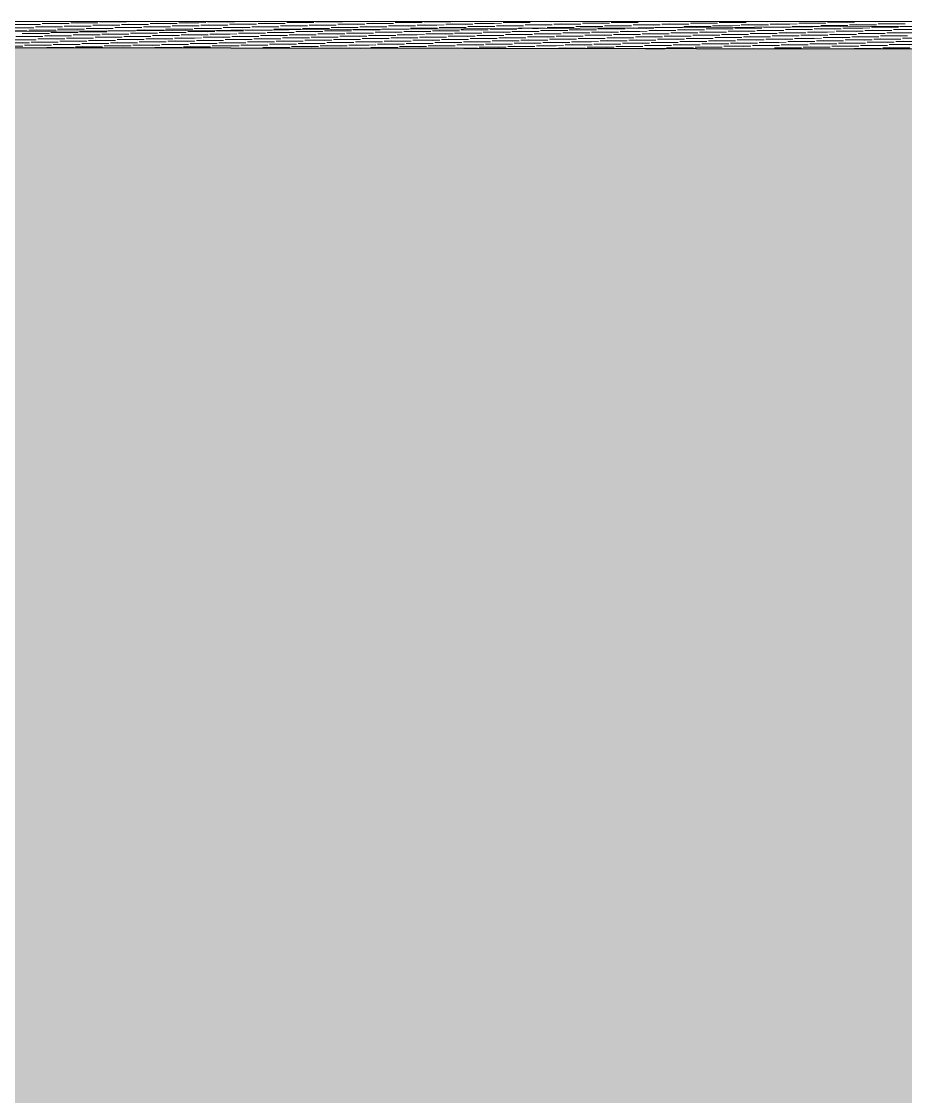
# Model space of a CAD drawing. Header units: millimetres. Extents: x 239748 to 326588, y -19262 to 5561.
# Drawn here: x 274034 to 276769, y -3525 to -200 of the extents above; entities that cross this region are included whole.
import ezdxf

# ---------------------------------------------------------------- set-up
doc = ezdxf.new("R2010")
doc.units = ezdxf.units.MM
doc.header["$MEASUREMENT"] = 0
doc.layers.add('New_2D Drafting - General_Pen_No__1', color=7, linetype='Continuous', lineweight=13)
doc.layers.add('New_Site & Landscape - Terrain_Pen_No__1', color=7, linetype='Continuous', lineweight=13)
for name, color, linetype, lineweight, true_color in [('New_2D Drafting - General_Pen_No__61', 7, 'Continuous', 20, 0x6a6a6a), ('New_Site & Landscape - Terrain_Pen_No__180', 7, 'Continuous', 15, 0xd6cda7), ('New_Site & Landscape - Terrain_Pen_No__93', 7, 'Continuous', 13, 0xa2a233)]:
    doc.layers.add(name, color=color, linetype=linetype, lineweight=lineweight, true_color=true_color)

msp = doc.modelspace()

# ---------------------------------------------------------------- hatches: boundary and pattern name
at = {"layer": 'New_2D Drafting - General_Pen_No__61', "linetype": 'Continuous', "lineweight": 20, "true_color": 0x6a6a6a}
h = msp.add_hatch(dxfattribs=at)
h.set_pattern_fill('Dashed_0001', color=251, style=0, pattern_type=2)
h.set_pattern_definition([(45, (0, 0), (-183.84776, 183.84776), [195, -65]), (45, (7e-14, 183.85), (-183.84776, 183.84776), [195, -65])])
h.paths.add_polyline_path([(239750.0788, -623.3184), (239760.5803, -4753.4379), (239760.5803, -19262.3247), (278828.6527, -19262.3247), (278828.6169, -286.9357), (268610.0254, -272.2694), (266963.5283, -271.0107), (261898.0667, -277.5182), (250285.9898, -219.4916), (248306.7808, -203.641), (242648.744, -453.8141)])
at = {"layer": 'New_Site & Landscape - Terrain_Pen_No__180', "linetype": 'Continuous', "lineweight": 0, "true_color": 0x353329}
msp.add_hatch(color=250, dxfattribs=at).paths.add_polyline_path([(239747.5775, -15138.6962), (278833.3935, -15138.6962), (278833.3935, -288.2314), (266866.4444, -271.275), (264383.6735, -267.1142), (262140.4658, -282.5803), (258357.3867, -255.6815), (251840.7474, -227.8826), (248111.8541, -213.5708), (246133.7175, -287.173), (242881.8612, -438.6115), (239747.5775, -643.0118)])

# ---------------------------------------------------------------- linework, layer by layer
at = {"layer": 'New_2D Drafting - General_Pen_No__1', "color": 7, "linetype": 'Continuous', "lineweight": 13, "flags": 128}
msp.add_lwpolyline([(239750.0788, -623.3184), (239760.5803, -4753.4379), (239760.5803, -19262.3247), (278828.6527, -19262.3247), (278828.6169, -286.9357), (268610.0254, -272.2694), (266963.5283, -271.0107), (261898.0667, -277.5182), (250285.9898, -219.4916), (248306.7808, -203.641), (242648.744, -453.8141)], close=True, dxfattribs=at)
at = {"layer": 'New_Site & Landscape - Terrain_Pen_No__1', "color": 7, "linetype": 'Continuous', "lineweight": 13}
for p, q in [((278833.3935, -202.6577), (266940.4363, -270.8507)), ((278833.3935, -199.8387), (266963.5494, -199.8387)), ((273968.7037, -229.178), (274052.2897, -229.1329)), ((273989.0911, -219.0069), (274072.6771, -218.9618)), ((273989.0911, -219.0069), (274050.5064, -219.6087)), ((274009.4784, -208.8357), (274093.0644, -208.7906)), ((274009.4784, -208.8357), (274070.8937, -209.4376)), ((274057.3866, -226.5901), (274079.5573, -225.9432)), ((274057.3866, -226.5901), (274140.9726, -226.545)), ((274057.3866, -226.5901), (274118.8019, -227.192)), ((274077.7739, -216.419), (274099.9446, -215.772)), ((274077.7739, -216.419), (274161.3599, -216.3739)), ((274077.7739, -216.419), (274139.1892, -217.0209)), ((274098.1613, -206.2479), (274120.332, -205.6009)), ((274098.1613, -206.2479), (274181.7473, -206.2028)), ((274098.1613, -206.2479), (274159.5766, -206.8497)), ((274146.0694, -224.0023), (274168.2401, -223.3553)), ((274146.0694, -224.0023), (274229.6554, -223.9572)), ((274146.0694, -224.0023), (274207.4847, -224.6041)), ((274166.4568, -213.8311), (274188.6275, -213.1842)), ((274166.4568, -213.8311), (274250.0428, -213.786)), ((274166.4568, -213.8311), (274227.8721, -214.433)), ((274186.8441, -203.66), (274209.0148, -203.013)), ((274186.8441, -203.66), (274270.4301, -203.6149)), ((274186.8441, -203.66), (274248.2594, -204.2619)), ((274214.3649, -231.5002), (274236.5356, -230.8714)), ((274214.3649, -231.5002), (274297.9509, -231.4399)), ((274214.3649, -231.5002), (274275.7802, -232.0687)), ((274234.7523, -221.4144), (274256.923, -220.7674)), ((274234.7523, -221.4144), (274318.3383, -221.3693)), ((274234.7523, -221.4144), (274296.1676, -222.0163)), ((274255.1396, -211.2433), (274277.3103, -210.5963)), ((274255.1396, -211.2433), (274338.7256, -211.1982)), ((274255.1396, -211.2433), (274316.5549, -211.8451)), ((274275.527, -201.0721), (274297.6977, -200.4252)), ((274275.527, -201.0721), (274359.113, -201.027)), ((274275.527, -201.0721), (274336.9422, -201.674)), ((274303.0478, -228.985), (274318.5487, -228.5453)), ((274303.0478, -228.985), (274386.6338, -228.9247)), ((274303.0478, -228.985), (274364.463, -229.5535)), ((274318.55, -228.5453), (274325.2185, -228.3507)), ((274323.4351, -218.8265), (274345.6058, -218.1796)), ((274323.4351, -218.8265), (274407.0211, -218.7815)), ((274323.4351, -218.8265), (274384.8504, -219.4284)), ((274343.8224, -208.6554), (274365.9932, -208.0084)), ((274343.8224, -208.6554), (274405.2377, -209.2573)), ((274343.8225, -208.6554), (274427.4085, -208.6103)), ((274391.7306, -226.4098), (274413.9013, -225.7628)), ((274391.7306, -226.4098), (274475.3166, -226.3647)), ((274391.7306, -226.4098), (274453.1459, -227.0117)), ((274412.1179, -216.2387), (274495.704, -216.1936)), ((274412.1179, -216.2387), (274473.5332, -216.8406)), ((274412.118, -216.2387), (274434.2887, -215.5917)), ((274432.5053, -206.0675), (274454.676, -205.4206)), ((274432.5053, -206.0675), (274516.0913, -206.0225)), ((274432.5053, -206.0675), (274493.9206, -206.6694)), ((274480.4134, -223.8219), (274502.5842, -223.175)), ((274480.4134, -223.8219), (274563.9995, -223.7769)), ((274480.4134, -223.8219), (274541.8287, -224.4238)), ((274500.8008, -213.6508), (274522.9715, -213.0038)), ((274500.8008, -213.6508), (274584.3868, -213.6057)), ((274500.8008, -213.6508), (274562.2161, -214.2527)), ((274521.1881, -203.4797), (274543.3589, -202.8327)), ((274521.1881, -203.4797), (274604.7742, -203.4346)), ((274521.1881, -203.4797), (274582.6034, -204.0816)), ((274548.7089, -231.2592), (274570.8797, -230.6304)), ((274548.7089, -231.2592), (274632.295, -231.1989)), ((274548.7089, -231.2592), (274610.1242, -231.8277)), ((274569.0963, -221.2341), (274591.267, -220.5871)), ((274569.0963, -221.2341), (274652.6823, -221.189)), ((274569.0963, -221.2341), (274630.5116, -221.836)), ((274589.4836, -211.0629), (274611.6544, -210.416)), ((274589.4836, -211.0629), (274673.0696, -211.0179)), ((274589.4836, -211.0629), (274650.8989, -211.6648)), ((274609.871, -200.8918), (274632.0417, -200.2448)), ((274609.871, -200.8918), (274693.457, -200.8467)), ((274609.871, -200.8918), (274671.2863, -201.4937)), ((274637.3918, -228.744), (274659.5625, -228.1152)), ((274637.3918, -228.744), (274720.9778, -228.6837)), ((274637.3918, -228.744), (274698.8071, -229.3125)), ((274657.7791, -218.6462), (274679.9498, -217.9993)), ((274657.7791, -218.6462), (274741.3651, -218.6011)), ((274657.7791, -218.6462), (274719.1944, -219.2481)), ((274678.1665, -208.4751), (274700.3372, -207.8281)), ((274678.1665, -208.4751), (274761.7525, -208.43)), ((274678.1665, -208.4751), (274739.5818, -209.077)), ((274726.0746, -226.2288), (274809.6606, -226.1685)), ((274726.0746, -226.2288), (274726.9648, -226.2035)), ((274726.0746, -226.2288), (274787.4899, -226.7973)), ((274726.9663, -226.2035), (274748.2453, -225.5825)), ((274746.462, -216.0584), (274768.6327, -215.4114)), ((274746.462, -216.0584), (274830.048, -216.0133)), ((274746.462, -216.0584), (274807.8773, -216.6602)), ((274766.8493, -205.8872), (274789.02, -205.2403)), ((274766.8493, -205.8872), (274850.4353, -205.8421)), ((274766.8493, -205.8872), (274828.2646, -206.4891)), ((274814.7575, -223.6416), (274836.9282, -222.9947)), ((274814.7575, -223.6416), (274898.3435, -223.5966)), ((274814.7575, -223.6416), (274876.1728, -224.2435)), ((274835.1448, -213.4705), (274857.3155, -212.8235)), ((274835.1448, -213.4705), (274918.7308, -213.4254)), ((274835.1448, -213.4705), (274896.5601, -214.0724)), ((274855.5322, -203.2994), (274877.7029, -202.6524)), ((274855.5322, -203.2994), (274939.1182, -203.2543)), ((274855.5322, -203.2994), (274916.9475, -203.9012)), ((274883.053, -231.0182), (274905.2237, -230.3894)), ((274883.053, -231.0182), (274966.639, -230.9579)), ((274883.053, -231.0182), (274944.4683, -231.5867)), ((274903.4403, -221.0538), (274925.611, -220.4068)), ((274903.4403, -221.0538), (274987.0263, -221.0087)), ((274903.4403, -221.0538), (274964.8556, -221.6557)), ((274923.8277, -210.8826), (274945.9984, -210.2357)), ((274923.8277, -210.8826), (275007.4137, -210.8376)), ((274923.8277, -210.8826), (274985.243, -211.4845)), ((274944.215, -200.7115), (274966.3857, -200.0645)), ((274944.215, -200.7115), (275027.801, -200.6664)), ((274944.215, -200.7115), (275005.6303, -201.3134)), ((274971.7358, -228.503), (274993.9065, -227.8742)), ((274971.7358, -228.503), (275055.3218, -228.4427)), ((274971.7358, -228.503), (275033.1511, -229.0715)), ((274992.1232, -218.4659), (275014.2939, -217.8189)), ((274992.1232, -218.4659), (275075.7092, -218.4208)), ((274992.1232, -218.4659), (275053.5385, -219.0678)), ((275012.5105, -208.2948), (275034.6812, -207.6478)), ((275012.5105, -208.2948), (275096.0965, -208.2497)), ((275012.5105, -208.2948), (275073.9258, -208.8967)), ((275060.4187, -225.9878), (275082.5894, -225.359)), ((275060.4187, -225.9878), (275144.0047, -225.9275)), ((275060.4187, -225.9878), (275121.834, -226.5563)), ((275080.806, -215.878), (275102.9767, -215.2311)), ((275080.806, -215.878), (275164.392, -215.833)), ((275080.806, -215.878), (275142.2213, -216.4799)), ((275101.1934, -205.7069), (275123.3641, -205.0599)), ((275101.1934, -205.7069), (275184.7794, -205.6618)), ((275101.1934, -205.7069), (275162.6087, -206.3088)), ((275128.7142, -233.2924), (275150.8849, -232.6636)), ((275149.1015, -223.4613), (275171.2722, -222.8144)), ((275149.1015, -223.4613), (275211.025, -223.4279)), ((275149.1015, -223.4613), (275169.8086, -223.6643)), ((275169.4889, -213.2902), (275191.6596, -212.6432)), ((275169.4889, -213.2902), (275253.0749, -213.2451)), ((275169.4889, -213.2902), (275230.9042, -213.8921)), ((275169.8114, -223.6643), (275210.5168, -224.0411)), ((275189.8762, -203.119), (275212.0469, -202.4721)), ((275189.8762, -203.119), (275273.4622, -203.074)), ((275189.8762, -203.119), (275251.2915, -203.7209)), ((275211.0334, -223.4279), (275232.6875, -223.4123)), ((275217.397, -230.7772), (275239.5677, -230.1484)), ((275217.397, -230.7772), (275300.983, -230.7169)), ((275217.397, -230.7772), (275278.8123, -231.3457)), ((275237.7844, -220.8735), (275259.9551, -220.2265)), ((275237.7844, -220.8735), (275321.3704, -220.8284)), ((275237.7844, -220.8735), (275299.1997, -221.4753)), ((275258.1717, -210.7023), (275280.3424, -210.0554)), ((275258.1717, -210.7023), (275341.7577, -210.6572)), ((275258.1717, -210.7023), (275319.587, -211.3042)), ((275278.5591, -200.5312), (275300.7298, -199.8842)), ((275278.5591, -200.5312), (275362.1451, -200.4861)), ((275278.5591, -200.5312), (275339.9744, -201.1331)), ((275306.0799, -228.262), (275328.2506, -227.6332)), ((275306.0799, -228.262), (275389.6659, -228.2017)), ((275306.0799, -228.262), (275367.4952, -228.8305)), ((275326.4672, -218.2856), (275348.6379, -217.6386)), ((275326.4672, -218.2856), (275410.0532, -218.2405)), ((275326.4672, -218.2856), (275387.8825, -218.8875)), ((275346.8546, -208.1145), (275369.0253, -207.4675)), ((275346.8546, -208.1145), (275430.4406, -208.0694)), ((275346.8546, -208.1145), (275408.2699, -208.7163)), ((275394.7627, -225.7468), (275416.9334, -225.118)), ((275394.7627, -225.7468), (275478.3487, -225.6865)), ((275394.7627, -225.7468), (275456.178, -226.3153)), ((275415.15, -215.6977), (275437.3208, -215.0508)), ((275415.1501, -215.6977), (275498.7361, -215.6527)), ((275415.1501, -215.6977), (275476.5654, -216.2996)), ((275435.5374, -205.5266), (275457.7081, -204.8796)), ((275435.5374, -205.5266), (275519.1234, -205.4815)), ((275435.5374, -205.5266), (275496.9527, -206.1285)), ((275463.0582, -233.0514), (275485.2289, -232.4226)), ((275483.4456, -223.2316), (275505.6163, -222.6028)), ((275483.4456, -223.2316), (275567.0316, -223.1713)), ((275483.4456, -223.2316), (275544.8608, -223.8001)), ((275503.8329, -213.1099), (275526.0036, -212.4629)), ((275503.8329, -213.1099), (275587.4189, -213.0648)), ((275503.8329, -213.1099), (275565.2482, -213.7118)), ((275524.2202, -202.9387), (275546.391, -202.2918)), ((275524.2202, -202.9387), (275607.8063, -202.8937)), ((275524.2202, -202.9387), (275585.6355, -203.5406)), ((275551.741, -230.5362), (275573.9118, -229.9074)), ((275551.741, -230.5362), (275635.3271, -230.4759)), ((275551.741, -230.5362), (275613.1563, -231.1047)), ((275572.1284, -220.6931), (275594.2991, -220.0462)), ((275572.1284, -220.6931), (275655.7144, -220.6481)), ((275572.1284, -220.6931), (275614.8885, -221.1122)), ((275592.5157, -210.522), (275614.6865, -209.875)), ((275592.5157, -210.522), (275676.1018, -210.4769)), ((275592.5157, -210.522), (275653.931, -211.1239)), ((275612.9031, -200.3509), (275630.4497, -199.8388)), ((275612.9031, -200.3509), (275696.4891, -200.3058)), ((275612.9031, -200.3509), (275674.3184, -200.9528)), ((275614.8918, -221.1122), (275633.5437, -221.2849)), ((275640.4239, -228.021), (275662.5946, -227.3922)), ((275640.4239, -228.021), (275724.0099, -227.9607)), ((275640.4239, -228.021), (275701.8392, -228.5895)), ((275660.8112, -218.1053), (275682.982, -217.4583)), ((275660.8112, -218.1053), (275744.3973, -218.0602)), ((275660.8112, -218.1053), (275722.2265, -218.7072)), ((275681.1986, -207.9341), (275703.3693, -207.2872)), ((275681.1986, -207.9341), (275764.7846, -207.8891)), ((275681.1986, -207.9341), (275742.6139, -208.536)), ((275729.1067, -225.5058), (275751.2774, -224.877)), ((275729.1067, -225.5058), (275812.6927, -225.4455)), ((275729.1067, -225.5058), (275790.522, -226.0743)), ((275749.4941, -215.5174), (275771.6648, -214.8705)), ((275749.4941, -215.5174), (275833.0801, -215.4723)), ((275749.4941, -215.5174), (275810.9094, -216.1193)), ((275769.8814, -205.3463), (275792.0521, -204.6993)), ((275769.8814, -205.3463), (275853.4674, -205.3012)), ((275769.8814, -205.3463), (275831.2967, -205.9482)), ((275797.4022, -232.8104), (275819.5729, -232.1816)), ((275797.4022, -232.8104), (275880.9882, -232.7501)), ((275817.7896, -222.9906), (275839.9603, -222.3618)), ((275817.7896, -222.9906), (275901.3756, -222.9303)), ((275817.7896, -222.9906), (275879.2049, -223.5591)), ((275838.1769, -212.9296), (275860.3476, -212.2826)), ((275838.1769, -212.9296), (275921.7629, -212.8845)), ((275838.1769, -212.9296), (275899.5922, -213.5314)), ((275858.5643, -202.7584), (275880.735, -202.1115)), ((275858.5643, -202.7584), (275942.1503, -202.7133)), ((275858.5643, -202.7584), (275919.9796, -203.3603)), ((275886.0851, -230.2952), (275908.2558, -229.6664)), ((275886.0851, -230.2952), (275969.6711, -230.2349)), ((275886.0851, -230.2952), (275947.5004, -230.8637)), ((275906.4724, -220.4754), (275928.6431, -219.8466)), ((275906.4724, -220.4754), (275990.0584, -220.4151)), ((275906.4724, -220.4754), (275967.8877, -221.0439)), ((275926.8598, -210.3417), (275949.0305, -209.6947)), ((275926.8598, -210.3417), (276010.4458, -210.2966)), ((275926.8598, -210.3417), (275988.2751, -210.9436)), ((275947.2471, -200.1706), (275958.6146, -199.8388)), ((275947.2471, -200.1706), (276030.8331, -200.1255)), ((275947.2471, -200.1706), (276008.6624, -200.7724)), ((275974.7679, -227.78), (275996.9386, -227.1512)), ((275974.7679, -227.78), (276058.3539, -227.7197)), ((275974.7679, -227.78), (276036.1832, -228.3485)), ((275995.1553, -217.925), (276017.326, -217.278)), ((275995.1553, -217.925), (276078.7413, -217.8799)), ((275995.1553, -217.925), (276056.5706, -218.5269)), ((276015.5426, -207.7538), (276037.7133, -207.1069)), ((276015.5426, -207.7538), (276099.1286, -207.7088)), ((276015.5426, -207.7538), (276076.9579, -208.3557)), ((276063.4508, -225.2648), (276085.6215, -224.6359)), ((276063.4508, -225.2648), (276147.0368, -225.2045)), ((276063.4508, -225.2648), (276124.8661, -225.8333)), ((276083.8381, -215.3371), (276106.0088, -214.6901)), ((276083.8381, -215.3371), (276167.4241, -215.292)), ((276083.8381, -215.3371), (276145.2534, -215.939)), ((276104.2255, -205.166), (276126.3962, -204.519)), ((276104.2255, -205.166), (276187.8115, -205.1209)), ((276104.2255, -205.166), (276165.6408, -205.7679)), ((276131.7463, -232.5694), (276153.917, -231.9406)), ((276131.7463, -232.5694), (276215.3323, -232.5091)), ((276131.7463, -232.5694), (276193.1616, -233.1379)), ((276152.1336, -222.7495), (276174.3043, -222.1207)), ((276152.1336, -222.7495), (276235.7196, -222.6893)), ((276152.1336, -222.7495), (276213.5489, -223.3181)), ((276172.521, -212.7492), (276194.6917, -212.1023)), ((276172.521, -212.7492), (276256.107, -212.7042)), ((276172.521, -212.7492), (276233.9363, -213.3511)), ((276192.9083, -202.5781), (276215.079, -201.9311)), ((276192.9083, -202.5781), (276276.4943, -202.533)), ((276192.9083, -202.5781), (276254.3236, -203.18)), ((276220.4291, -230.0541), (276242.5998, -229.4253)), ((276220.4291, -230.0541), (276304.0151, -229.9939)), ((276220.4291, -230.0541), (276281.8444, -230.6227)), ((276240.8165, -220.2343), (276262.9872, -219.6055)), ((276240.8165, -220.2343), (276324.4025, -220.1741)), ((276240.8165, -220.2343), (276302.2318, -220.8029)), ((276261.2038, -210.1614), (276283.3745, -209.5144)), ((276261.2038, -210.1614), (276344.7898, -210.1163)), ((276261.2038, -210.1614), (276322.6191, -210.7633)), ((276281.5912, -199.9902), (276286.7795, -199.8388)), ((276281.5912, -199.9902), (276365.1772, -199.9452)), ((276281.5912, -199.9902), (276343.0065, -200.5921)), ((276309.112, -227.5389), (276331.2827, -226.9101)), ((276309.112, -227.5389), (276392.698, -227.4787)), ((276309.112, -227.5389), (276370.5273, -228.1075)), ((276329.4993, -217.7191), (276351.67, -217.0903)), ((276329.4993, -217.7191), (276413.0853, -217.6589)), ((276329.4993, -217.7191), (276390.9146, -218.2877)), ((276349.8867, -207.5735), (276372.0574, -206.9265)), ((276349.8867, -207.5735), (276433.4727, -207.5284)), ((276349.8867, -207.5735), (276411.302, -208.1754)), ((276397.7948, -225.0237), (276419.9655, -224.3949)), ((276397.7948, -225.0237), (276481.3808, -224.9635)), ((276397.7948, -225.0237), (276459.2101, -225.5923)), ((276418.1822, -215.1568), (276440.3529, -214.5098)), ((276418.1822, -215.1568), (276501.7682, -215.1117)), ((276418.1822, -215.1568), (276479.5974, -215.7587)), ((276438.5695, -204.9857), (276460.7402, -204.3387)), ((276438.5695, -204.9857), (276522.1555, -204.9406)), ((276438.5695, -204.9857), (276499.9848, -205.5875)), ((276466.0903, -232.3283), (276488.261, -231.6995)), ((276466.0903, -232.3283), (276549.6763, -232.2681)), ((276466.0903, -232.3283), (276527.5056, -232.8969)), ((276486.4776, -222.5085), (276508.6484, -221.8797)), ((276486.4776, -222.5085), (276547.8929, -223.0771)), ((276486.4777, -222.5085), (276570.0637, -222.4483)), ((276506.865, -212.5689), (276529.0357, -211.922)), ((276506.865, -212.5689), (276590.451, -212.5238)), ((276506.865, -212.5689), (276568.2803, -213.1708)), ((276527.2523, -202.3978), (276549.4231, -201.7508)), ((276527.2523, -202.3978), (276588.6676, -202.9997)), ((276527.2524, -202.3978), (276610.8384, -202.3527)), ((276554.7731, -229.8131), (276638.3592, -229.7529)), ((276554.7731, -229.8131), (276616.1884, -230.3817)), ((276554.7732, -229.8131), (276576.9439, -229.1843)), ((276575.1605, -219.9933), (276597.3312, -219.3645)), ((276575.1605, -219.9933), (276658.7465, -219.9331)), ((276575.1605, -219.9933), (276636.5758, -220.5619)), ((276595.5478, -209.9811), (276617.7186, -209.3341)), ((276595.5478, -209.9811), (276679.1339, -209.936)), ((276595.5478, -209.9811), (276656.9631, -210.583)), ((276618.8855, -199.8388), (276677.3505, -200.4118)), ((276643.456, -227.2979), (276665.6267, -226.6691)), ((276643.456, -227.2979), (276727.042, -227.2377)), ((276643.456, -227.2979), (276704.8713, -227.8665)), ((276663.8433, -217.4781), (276686.0141, -216.8493)), ((276663.8433, -217.4781), (276747.4294, -217.4179)), ((276663.8433, -217.4781), (276725.2586, -218.0467)), ((276684.2307, -207.3932), (276706.4014, -206.7462)), ((276684.2307, -207.3932), (276767.8167, -207.3481)), ((276684.2307, -207.3932), (276745.646, -207.9951)), ((276732.1388, -224.7827), (276754.3096, -224.1539)), ((276732.1388, -224.7827), (276815.7248, -224.7225)), ((276732.1388, -224.7827), (276793.5541, -225.3513)), ((276752.5262, -214.9629), (276769.0451, -214.4944)), ((276752.5262, -214.9629), (276836.1122, -214.9027)), ((276752.5262, -214.9629), (276813.9415, -215.5315)), ((273975.8372, -265.99), (274059.4232, -265.9297)), ((273975.8372, -265.99), (274037.2525, -266.5585)), ((273996.2245, -256.1702), (274079.8105, -256.1099)), ((273996.2245, -256.1702), (274057.6398, -256.7387)), ((274016.6119, -246.3504), (274038.7826, -245.7216)), ((274016.6119, -246.3504), (274100.1979, -246.2901)), ((274016.6119, -246.3504), (274078.0272, -246.9189)), ((274036.9992, -236.5306), (274059.1699, -235.9018)), ((274036.9992, -236.5306), (274120.5852, -236.4703)), ((274036.9992, -236.5306), (274098.4145, -237.0991)), ((274064.52, -263.4748), (274086.6907, -262.846)), ((274064.52, -263.4748), (274148.106, -263.4145)), ((274064.52, -263.4748), (274125.9353, -264.0433)), ((274084.9074, -253.655), (274107.0781, -253.0262)), ((274084.9074, -253.655), (274168.4934, -253.5947)), ((274084.9074, -253.655), (274146.3227, -254.2235)), ((274105.2947, -243.8352), (274127.4654, -243.2064)), ((274105.2947, -243.8352), (274188.8807, -243.7749)), ((274105.2947, -243.8352), (274166.71, -244.4037)), ((274125.6821, -234.0154), (274147.8528, -233.3866)), ((274125.6821, -234.0154), (274209.2681, -233.9551)), ((274125.6821, -234.0154), (274187.0974, -234.5839)), ((274153.2029, -260.9596), (274175.3736, -260.3308)), ((274153.2029, -260.9596), (274236.7889, -260.8993)), ((274153.2029, -260.9596), (274214.6182, -261.5281)), ((274173.5902, -251.1398), (274195.7609, -250.511)), ((274173.5902, -251.1398), (274257.1762, -251.0795)), ((274173.5902, -251.1398), (274235.0055, -251.7083)), ((274193.9776, -241.32), (274216.1483, -240.6912)), ((274193.9776, -241.32), (274277.5636, -241.2597)), ((274193.9776, -241.32), (274255.3929, -241.8885)), ((274241.8857, -258.4444), (274264.0564, -257.8156)), ((274241.8857, -258.4444), (274325.4717, -258.3841)), ((274241.8857, -258.4444), (274303.301, -259.0129)), ((274262.2731, -248.6246), (274284.4438, -247.9958)), ((274262.2731, -248.6246), (274345.8591, -248.5643)), ((274262.2731, -248.6246), (274323.6884, -249.1931)), ((274282.6604, -238.8048), (274304.8311, -238.176)), ((274282.6604, -238.8048), (274366.2464, -238.7445)), ((274282.6604, -238.8048), (274344.0757, -239.3733)), ((274310.1812, -265.749), (274332.3519, -265.1202)), ((274310.1812, -265.749), (274393.7672, -265.6887)), ((274310.1812, -265.749), (274371.5965, -266.3175)), ((274330.5686, -255.9292), (274352.7393, -255.3004)), ((274330.5686, -255.9292), (274414.1546, -255.8689)), ((274330.5686, -255.9292), (274391.9839, -256.4977)), ((274350.9559, -246.1094), (274373.1266, -245.4806)), ((274350.9559, -246.1094), (274434.5419, -246.0491)), ((274350.9559, -246.1094), (274412.3712, -246.6779)), ((274371.3432, -236.2896), (274432.7585, -236.8581)), ((274371.3433, -236.2896), (274393.514, -235.6608)), ((274371.3433, -236.2896), (274454.9293, -236.2293)), ((274398.8641, -263.2338), (274421.0348, -262.605)), ((274398.8641, -263.2338), (274482.4501, -263.1735)), ((274398.8641, -263.2338), (274460.2793, -263.8023)), ((274419.2514, -253.414), (274441.4221, -252.7852)), ((274419.2514, -253.414), (274502.8374, -253.3537)), ((274419.2514, -253.414), (274480.6667, -253.9825)), ((274439.6387, -243.5942), (274461.8095, -242.9654)), ((274439.6387, -243.5942), (274501.054, -244.1627)), ((274439.6388, -243.5942), (274523.2248, -243.5339)), ((274460.0261, -233.7744), (274482.1968, -233.1456)), ((274460.0261, -233.7744), (274543.6121, -233.7141)), ((274460.0261, -233.7744), (274521.4414, -234.3429)), ((274487.5469, -260.7186), (274509.7176, -260.0898)), ((274487.5469, -260.7186), (274571.1329, -260.6583)), ((274487.5469, -260.7186), (274548.9622, -261.2871)), ((274507.9342, -250.8988), (274591.5203, -250.8385)), ((274507.9342, -250.8988), (274569.3495, -251.4673)), ((274507.9343, -250.8988), (274530.105, -250.27)), ((274528.3216, -241.079), (274550.4923, -240.4502)), ((274528.3216, -241.079), (274611.9076, -241.0187)), ((274528.3216, -241.079), (274589.7369, -241.6475)), ((274576.2297, -258.2034), (274598.4005, -257.5746)), ((274576.2297, -258.2034), (274659.8158, -258.1431)), ((274576.2297, -258.2034), (274637.645, -258.7719)), ((274596.6171, -248.3836), (274618.7878, -247.7548)), ((274596.6171, -248.3836), (274680.2031, -248.3233)), ((274596.6171, -248.3836), (274658.0324, -248.9521)), ((274617.0044, -238.5638), (274639.1751, -237.935)), ((274617.0044, -238.5638), (274700.5905, -238.5035)), ((274617.0044, -238.5638), (274678.4197, -239.1323)), ((274644.5252, -265.508), (274666.696, -264.8792)), ((274644.5252, -265.508), (274728.1113, -265.4477)), ((274644.5252, -265.508), (274705.9405, -266.0765)), ((274664.9126, -255.6882), (274687.0833, -255.0594)), ((274664.9126, -255.6882), (274748.4986, -255.6279)), ((274664.9126, -255.6882), (274726.3279, -256.2567)), ((274685.2999, -245.8684), (274707.4707, -245.2396)), ((274685.2999, -245.8684), (274768.8859, -245.8081)), ((274685.2999, -245.8684), (274746.7152, -246.4369)), ((274705.6873, -236.0486), (274727.858, -235.4198)), ((274705.6873, -236.0486), (274789.2733, -235.9883)), ((274705.6873, -236.0486), (274767.1026, -236.6171)), ((274733.2081, -262.9928), (274755.3788, -262.364)), ((274733.2081, -262.9928), (274816.7941, -262.9325)), ((274733.2081, -262.9928), (274794.6234, -263.5613)), ((274753.5954, -253.173), (274775.7661, -252.5442)), ((274753.5954, -253.173), (274837.1814, -253.1127)), ((274753.5954, -253.173), (274815.0107, -253.7415)), ((274773.9828, -243.3532), (274796.1535, -242.7244)), ((274773.9828, -243.3532), (274857.5688, -243.2929)), ((274773.9828, -243.3532), (274835.3981, -243.9217)), ((274794.3701, -233.5334), (274816.5408, -232.9046)), ((274794.3701, -233.5334), (274877.9561, -233.4731)), ((274794.3701, -233.5334), (274855.7854, -234.1019)), ((274821.8909, -260.4776), (274844.0616, -259.8488)), ((274821.8909, -260.4776), (274905.4769, -260.4173)), ((274821.8909, -260.4776), (274883.3062, -261.0461)), ((274842.2783, -250.6578), (274864.449, -250.029)), ((274842.2783, -250.6578), (274925.8643, -250.5975)), ((274842.2783, -250.6578), (274903.6936, -251.2263)), ((274862.6656, -240.838), (274884.8363, -240.2092)), ((274862.6656, -240.838), (274946.2516, -240.7777)), ((274862.6656, -240.838), (274924.0809, -241.4065)), ((274910.5738, -257.9624), (274932.7445, -257.3336)), ((274910.5738, -257.9624), (274994.1598, -257.9021)), ((274910.5738, -257.9624), (274971.9891, -258.5309)), ((274930.9611, -248.1426), (274953.1318, -247.5138)), ((274930.9611, -248.1426), (275014.5471, -248.0823)), ((274930.9611, -248.1426), (274992.3764, -248.7111)), ((274951.3485, -238.3228), (274973.5192, -237.694)), ((274951.3485, -238.3228), (275034.9345, -238.2625)), ((274951.3485, -238.3228), (275012.7638, -238.8913)), ((274978.8693, -265.267), (275001.04, -264.6382)), ((274978.8693, -265.267), (275062.4553, -265.2067)), ((274978.8693, -265.267), (275040.2846, -265.8355)), ((274999.2566, -255.4472), (275021.4273, -254.8184)), ((274999.2566, -255.4472), (275082.8426, -255.3869)), ((274999.2566, -255.4472), (275060.6719, -256.0157)), ((275019.644, -245.6274), (275041.8147, -244.9986)), ((275019.644, -245.6274), (275103.23, -245.5671)), ((275019.644, -245.6274), (275081.0593, -246.1959)), ((275040.0313, -235.8076), (275062.202, -235.1788)), ((275040.0313, -235.8076), (275123.6173, -235.7473)), ((275040.0313, -235.8076), (275101.4466, -236.3761)), ((275067.5521, -262.7518), (275089.7228, -262.123)), ((275067.5521, -262.7518), (275151.1381, -262.6915)), ((275067.5521, -262.7518), (275128.9674, -263.3203)), ((275087.9395, -252.932), (275110.1102, -252.3032)), ((275087.9395, -252.932), (275171.5255, -252.8717)), ((275087.9395, -252.932), (275149.3548, -253.5005)), ((275108.3268, -243.1122), (275130.4975, -242.4834)), ((275108.3268, -243.1122), (275191.9128, -243.0519)), ((275108.3268, -243.1122), (275169.7421, -243.6807)), ((275128.7142, -233.2924), (275212.3002, -233.2321)), ((275128.7142, -233.2924), (275190.1295, -233.8609)), ((275156.235, -260.2366), (275178.4057, -259.6078)), ((275156.235, -260.2366), (275239.821, -260.1763)), ((275156.235, -260.2366), (275217.6503, -260.8051)), ((275176.6223, -250.4168), (275198.793, -249.788)), ((275176.6223, -250.4168), (275260.2083, -250.3565)), ((275176.6223, -250.4168), (275238.0376, -250.9853)), ((275197.0097, -240.597), (275219.1804, -239.9682)), ((275197.0097, -240.597), (275280.5957, -240.5367)), ((275197.0097, -240.597), (275258.425, -241.1655)), ((275244.9178, -257.7214), (275267.0885, -257.0926)), ((275244.9178, -257.7214), (275328.5038, -257.6611)), ((275244.9178, -257.7214), (275306.3331, -258.2899)), ((275265.3052, -247.9016), (275287.4759, -247.2728)), ((275265.3052, -247.9016), (275348.8912, -247.8413)), ((275265.3052, -247.9016), (275326.7205, -248.4701)), ((275285.6925, -238.0818), (275307.8632, -237.453)), ((275285.6925, -238.0818), (275369.2785, -238.0215)), ((275285.6925, -238.0818), (275347.1078, -238.6503)), ((275313.2133, -265.026), (275335.384, -264.3972)), ((275313.2133, -265.026), (275396.7993, -264.9657)), ((275313.2133, -265.026), (275374.6286, -265.5945)), ((275333.6007, -255.2062), (275355.7714, -254.5774)), ((275333.6007, -255.2062), (275417.1867, -255.1459)), ((275333.6007, -255.2062), (275395.016, -255.7747)), ((275353.988, -245.3864), (275376.1587, -244.7576)), ((275353.988, -245.3864), (275437.574, -245.3261)), ((275353.988, -245.3864), (275415.4033, -245.9549)), ((275374.3754, -235.5666), (275396.5461, -234.9378)), ((275374.3754, -235.5666), (275457.9614, -235.5063)), ((275374.3754, -235.5666), (275435.7907, -236.1351)), ((275401.8962, -262.5108), (275424.0669, -261.882)), ((275401.8962, -262.5108), (275485.4822, -262.4505)), ((275401.8962, -262.5108), (275463.3115, -263.0793)), ((275422.2835, -252.691), (275444.4542, -252.0622)), ((275422.2835, -252.691), (275505.8695, -252.6307)), ((275422.2835, -252.691), (275483.6988, -253.2595)), ((275442.6709, -242.8712), (275464.8416, -242.2424)), ((275442.6709, -242.8712), (275526.2569, -242.8109)), ((275442.6709, -242.8712), (275504.0862, -243.4397)), ((275463.0582, -233.0514), (275546.6442, -232.9911)), ((275463.0582, -233.0514), (275524.4735, -233.6199)), ((275490.579, -259.9956), (275512.7497, -259.3668)), ((275490.579, -259.9956), (275574.165, -259.9353)), ((275490.579, -259.9956), (275551.9943, -260.5641)), ((275510.9663, -250.1758), (275533.1371, -249.547)), ((275510.9663, -250.1758), (275594.5524, -250.1155)), ((275510.9664, -250.1758), (275572.3817, -250.7443)), ((275531.3537, -240.356), (275553.5244, -239.7272)), ((275531.3537, -240.356), (275614.9397, -240.2957)), ((275531.3537, -240.356), (275592.769, -240.9245)), ((275579.2619, -257.4804), (275601.4326, -256.8516)), ((275579.2619, -257.4804), (275662.8479, -257.4201)), ((275579.2619, -257.4804), (275640.6771, -258.0489)), ((275599.6492, -247.6606), (275621.8199, -247.0318)), ((275599.6492, -247.6606), (275683.2352, -247.6003)), ((275599.6492, -247.6606), (275661.0645, -248.2291)), ((275620.0365, -237.8408), (275642.2073, -237.212)), ((275620.0365, -237.8408), (275703.6226, -237.7805)), ((275620.0365, -237.8408), (275681.4518, -238.4093)), ((275647.5573, -264.785), (275669.7281, -264.1562)), ((275647.5573, -264.785), (275731.1434, -264.7247)), ((275647.5573, -264.785), (275708.9726, -265.3535)), ((275667.9447, -254.9652), (275690.1154, -254.3364)), ((275667.9447, -254.9652), (275751.5307, -254.9049)), ((275667.9447, -254.9652), (275729.36, -255.5337)), ((275688.332, -245.1454), (275710.5027, -244.5166)), ((275688.332, -245.1454), (275771.918, -245.0851)), ((275688.332, -245.1454), (275749.7473, -245.7139)), ((275708.7194, -235.3256), (275730.8901, -234.6968)), ((275708.7194, -235.3256), (275792.3054, -235.2653)), ((275708.7194, -235.3256), (275770.1347, -235.8941)), ((275736.2402, -262.2698), (275758.4109, -261.641)), ((275736.2402, -262.2698), (275819.8262, -262.2095)), ((275736.2402, -262.2698), (275797.6555, -262.8383)), ((275756.6275, -252.45), (275778.7983, -251.8212)), ((275756.6275, -252.45), (275840.2136, -252.3897)), ((275756.6275, -252.45), (275818.0428, -253.0185)), ((275777.0149, -242.6302), (275799.1856, -242.0014)), ((275777.0149, -242.6302), (275860.6009, -242.5699)), ((275777.0149, -242.6302), (275838.4302, -243.1987)), ((275797.4022, -232.8104), (275858.8175, -233.3789)), ((275824.923, -259.7546), (275847.0937, -259.1258)), ((275824.923, -259.7546), (275908.509, -259.6943)), ((275824.923, -259.7546), (275886.3383, -260.3231)), ((275845.3104, -249.9348), (275867.4811, -249.306)), ((275845.3104, -249.9348), (275928.8964, -249.8745)), ((275845.3104, -249.9348), (275906.7257, -250.5033)), ((275865.6977, -240.115), (275887.8684, -239.4862)), ((275865.6977, -240.115), (275949.2837, -240.0547)), ((275865.6977, -240.115), (275927.113, -240.6835)), ((275913.6059, -257.2394), (275935.7766, -256.6106)), ((275913.6059, -257.2394), (275997.1919, -257.1791)), ((275913.6059, -257.2394), (275975.0212, -257.8079)), ((275933.9932, -247.4196), (275956.1639, -246.7908)), ((275933.9932, -247.4196), (276017.5792, -247.3593)), ((275933.9932, -247.4196), (275995.4085, -247.9881)), ((275954.3806, -237.5998), (275976.5513, -236.971)), ((275954.3806, -237.5998), (276037.9666, -237.5395)), ((275954.3806, -237.5998), (276015.7959, -238.1683)), ((275981.9014, -264.544), (276004.0721, -263.9152)), ((275981.9014, -264.544), (276065.4874, -264.4837)), ((275981.9014, -264.544), (276043.3167, -265.1125)), ((276002.2887, -254.7242), (276024.4594, -254.0954)), ((276002.2887, -254.7242), (276085.8747, -254.6639)), ((276002.2887, -254.7242), (276063.704, -255.2927)), ((276022.6761, -244.9044), (276044.8468, -244.2756)), ((276022.6761, -244.9044), (276106.2621, -244.8441)), ((276022.6761, -244.9044), (276084.0914, -245.4729)), ((276043.0634, -235.0846), (276065.2341, -234.4558)), ((276043.0634, -235.0846), (276126.6494, -235.0243)), ((276043.0634, -235.0846), (276104.4787, -235.6531)), ((276070.5842, -262.0288), (276092.7549, -261.4)), ((276070.5842, -262.0288), (276154.1702, -261.9685)), ((276070.5842, -262.0288), (276131.9995, -262.5973)), ((276090.9716, -252.209), (276113.1423, -251.5802)), ((276090.9716, -252.209), (276174.5576, -252.1487)), ((276090.9716, -252.209), (276152.3869, -252.7775)), ((276111.3589, -242.3892), (276133.5296, -241.7604)), ((276111.3589, -242.3892), (276194.9449, -242.3289)), ((276111.3589, -242.3892), (276172.7742, -242.9577)), ((276159.2671, -259.5136), (276181.4378, -258.8848)), ((276159.2671, -259.5136), (276242.8531, -259.4533)), ((276159.2671, -259.5136), (276220.6824, -260.0821)), ((276179.6544, -249.6938), (276201.8251, -249.065)), ((276179.6544, -249.6938), (276263.2404, -249.6335)), ((276179.6544, -249.6938), (276241.0697, -250.2623)), ((276200.0418, -239.874), (276222.2125, -239.2452)), ((276200.0418, -239.874), (276283.6278, -239.8137)), ((276200.0418, -239.874), (276261.4571, -240.4425)), ((276247.9499, -256.9984), (276270.1206, -256.3696)), ((276247.9499, -256.9984), (276331.5359, -256.9381)), ((276247.9499, -256.9984), (276309.3652, -257.5669)), ((276268.3373, -247.1786), (276290.508, -246.5498)), ((276268.3373, -247.1786), (276351.9233, -247.1183)), ((276268.3373, -247.1786), (276329.7526, -247.7471)), ((276288.7246, -237.3588), (276310.8953, -236.73)), ((276288.7246, -237.3588), (276372.3106, -237.2985)), ((276288.7246, -237.3588), (276350.1399, -237.9273)), ((276316.2454, -264.303), (276338.4161, -263.6742)), ((276316.2454, -264.303), (276399.8314, -264.2427)), ((276316.2454, -264.303), (276377.6607, -264.8715)), ((276336.6328, -254.4832), (276358.8035, -253.8544)), ((276336.6328, -254.4832), (276420.2188, -254.4229)), ((276336.6328, -254.4832), (276398.0481, -255.0517)), ((276357.0201, -244.6634), (276379.1908, -244.0346)), ((276357.0201, -244.6634), (276440.6061, -244.6031)), ((276357.0201, -244.6634), (276418.4354, -245.2319)), ((276377.4075, -234.8435), (276399.5782, -234.2147)), ((276377.4075, -234.8435), (276460.9935, -234.7833)), ((276377.4075, -234.8435), (276438.8228, -235.4121)), ((276404.9283, -261.7878), (276427.099, -261.159)), ((276404.9283, -261.7878), (276488.5143, -261.7275)), ((276404.9283, -261.7878), (276466.3436, -262.3563)), ((276425.3156, -251.968), (276447.4863, -251.3392)), ((276425.3156, -251.968), (276508.9016, -251.9077)), ((276425.3156, -251.968), (276486.7309, -252.5365)), ((276445.703, -242.1482), (276467.8737, -241.5194)), ((276445.703, -242.1482), (276529.289, -242.0879)), ((276445.703, -242.1482), (276507.1182, -242.7167)), ((276493.6111, -259.2726), (276515.7818, -258.6438)), ((276493.6111, -259.2726), (276577.1971, -259.2123)), ((276493.6111, -259.2726), (276555.0264, -259.8411)), ((276513.9984, -249.4528), (276575.4137, -250.0213)), ((276513.9985, -249.4528), (276536.1692, -248.824)), ((276513.9985, -249.4528), (276597.5845, -249.3925)), ((276534.3858, -239.6329), (276556.5565, -239.0041)), ((276534.3858, -239.6329), (276617.9718, -239.5727)), ((276534.3858, -239.6329), (276595.8011, -240.2015)), ((276561.9066, -266.5772), (276584.0773, -265.9484)), ((276582.2939, -256.7574), (276604.4647, -256.1286)), ((276582.2939, -256.7574), (276643.7092, -257.3259)), ((276582.294, -256.7574), (276665.88, -256.6971)), ((276602.6813, -246.9375), (276624.852, -246.3087)), ((276602.6813, -246.9375), (276686.2673, -246.8773)), ((276602.6813, -246.9375), (276664.0966, -247.5061)), ((276623.0686, -237.1177), (276645.2394, -236.4889)), ((276623.0686, -237.1177), (276706.6547, -237.0575)), ((276623.0686, -237.1177), (276684.4839, -237.6863)), ((276650.5894, -264.062), (276734.1755, -264.0017)), ((276650.5894, -264.062), (276712.0047, -264.6305)), ((276650.5895, -264.062), (276672.7602, -263.4332)), ((276670.9768, -254.2422), (276693.1475, -253.6134)), ((276670.9768, -254.2422), (276754.5628, -254.1819)), ((276670.9768, -254.2422), (276732.3921, -254.8107)), ((276691.3641, -244.4223), (276713.5349, -243.7935)), ((276691.3641, -244.4223), (276774.9502, -244.3621)), ((276691.3641, -244.4223), (276752.7794, -244.9909)), ((276711.7515, -234.6025), (276733.9222, -233.9737)), ((276711.7515, -234.6025), (276795.3375, -234.5423)), ((276711.7515, -234.6025), (276773.1668, -235.1711)), ((276739.2723, -261.5468), (276761.443, -260.918)), ((276739.2723, -261.5468), (276822.8583, -261.4865)), ((276739.2723, -261.5468), (276800.6876, -262.1153)), ((276759.6596, -251.7269), (276781.8303, -251.0981)), ((276759.6596, -251.7269), (276843.2457, -251.6667)), ((276759.6596, -251.7269), (276821.0749, -252.2955)), ((273955.4498, -275.8098), (274039.0358, -275.7495)), ((274044.1327, -273.2946), (274066.3034, -272.6658)), ((274044.1327, -273.2946), (274127.7187, -273.2343)), ((274044.1327, -273.2946), (274105.548, -273.8631)), ((274112.4282, -280.5992), (274134.5989, -279.9704)), ((274112.4282, -280.5992), (274196.0142, -280.5389)), ((274112.4282, -280.5992), (274173.8435, -281.1677)), ((274132.8155, -270.7794), (274154.9862, -270.1506)), ((274132.8155, -270.7794), (274216.4015, -270.7191)), ((274132.8155, -270.7794), (274194.2308, -271.3479)), ((274201.111, -278.084), (274223.2817, -277.4552)), ((274201.111, -278.084), (274284.697, -278.0237)), ((274201.111, -278.084), (274262.5263, -278.6525)), ((274221.4984, -268.2642), (274243.6691, -267.6354)), ((274221.4984, -268.2642), (274305.0844, -268.2039)), ((274221.4984, -268.2642), (274282.9137, -268.8327)), ((274289.7939, -275.5688), (274311.9646, -274.94)), ((274289.7939, -275.5688), (274373.3799, -275.5085)), ((274289.7939, -275.5688), (274351.2092, -276.1373)), ((274378.4767, -273.0536), (274400.6474, -272.4248)), ((274378.4767, -273.0536), (274462.0627, -272.9933)), ((274378.4767, -273.0536), (274439.892, -273.6221)), ((274446.7722, -280.3582), (274468.9429, -279.7294)), ((274446.7722, -280.3582), (274530.3582, -280.2979)), ((274446.7722, -280.3582), (274508.1875, -280.9267)), ((274467.1595, -270.5384), (274528.5748, -271.1069)), ((274467.1596, -270.5384), (274489.3303, -269.9096)), ((274467.1596, -270.5384), (274550.7456, -270.4781)), ((274535.455, -277.843), (274557.6258, -277.2142)), ((274535.455, -277.843), (274596.8703, -278.4115)), ((274535.4551, -277.843), (274619.0411, -277.7827)), ((274555.8424, -268.0232), (274578.0131, -267.3944)), ((274555.8424, -268.0232), (274639.4284, -267.9629)), ((274555.8424, -268.0232), (274617.2577, -268.5917)), ((274624.1379, -275.3278), (274646.3086, -274.699)), ((274624.1379, -275.3278), (274707.7239, -275.2675)), ((274624.1379, -275.3278), (274685.5532, -275.8963)), ((274701.4495, -282.3767), (274714.6041, -282.0036)), ((274712.8207, -272.8126), (274734.9914, -272.1838)), ((274712.8207, -272.8126), (274796.4068, -272.7523)), ((274712.8207, -272.8126), (274774.236, -273.3811)), ((274781.1162, -280.1172), (274803.287, -279.4884)), ((274781.1162, -280.1172), (274864.7022, -280.0569)), ((274781.1162, -280.1172), (274842.5315, -280.6857)), ((274801.5036, -270.2974), (274823.6743, -269.6686)), ((274801.5036, -270.2974), (274885.0896, -270.2371)), ((274801.5036, -270.2974), (274862.9189, -270.8659)), ((274869.7991, -277.602), (274891.9698, -276.9732)), ((274869.7991, -277.602), (274953.3851, -277.5417)), ((274869.7991, -277.602), (274931.2144, -278.1705)), ((274890.1864, -267.7822), (274912.3571, -267.1534)), ((274890.1864, -267.7822), (274973.7724, -267.7219)), ((274890.1864, -267.7822), (274951.6017, -268.3507)), ((274958.4819, -275.0868), (274980.6526, -274.458)), ((274958.4819, -275.0868), (275042.0679, -275.0265)), ((274958.4819, -275.0868), (275019.8972, -275.6553)), ((275026.7774, -282.3914), (275048.9481, -281.7626)), ((275026.7774, -282.3914), (275110.3634, -282.3311)), ((275026.7774, -282.3914), (275083.6945, -282.9183)), ((275047.1648, -272.5716), (275069.3355, -271.9428)), ((275047.1648, -272.5716), (275130.7508, -272.5113)), ((275047.1648, -272.5716), (275108.5801, -273.1401)), ((275115.4603, -279.8762), (275137.631, -279.2474)), ((275115.4603, -279.8762), (275199.0463, -279.8159)), ((275115.4603, -279.8762), (275176.8756, -280.4447)), ((275135.8476, -270.0564), (275158.0183, -269.4276)), ((275135.8476, -270.0564), (275219.4336, -269.9961)), ((275135.8476, -270.0564), (275197.2629, -270.6249)), ((275204.1431, -277.361), (275226.3138, -276.7322)), ((275204.1431, -277.361), (275287.7291, -277.3007)), ((275204.1431, -277.361), (275265.5584, -277.9295)), ((275224.5305, -267.5412), (275246.7012, -266.9124)), ((275224.5305, -267.5412), (275308.1165, -267.4809)), ((275224.5305, -267.5412), (275285.9458, -268.1097)), ((275292.826, -274.8458), (275314.9967, -274.217)), ((275292.826, -274.8458), (275376.412, -274.7855)), ((275292.826, -274.8458), (275354.2413, -275.4143)), ((275361.1215, -282.1504), (275383.2922, -281.5216)), ((275361.1215, -282.1504), (275444.7075, -282.0901)), ((275361.1215, -282.1504), (275422.5368, -282.7189)), ((275381.5088, -272.3306), (275403.6795, -271.7018)), ((275381.5088, -272.3306), (275465.0948, -272.2703)), ((275381.5088, -272.3306), (275442.9241, -272.8991)), ((275449.8043, -279.6352), (275471.975, -279.0064)), ((275449.8043, -279.6352), (275533.3903, -279.5749)), ((275449.8043, -279.6352), (275511.2196, -280.2037)), ((275470.1917, -269.8154), (275492.3624, -269.1866)), ((275470.1917, -269.8154), (275553.7777, -269.7551)), ((275470.1917, -269.8154), (275531.607, -270.3839)), ((275538.4872, -277.12), (275560.6579, -276.4912)), ((275538.4872, -277.12), (275622.0732, -277.0597)), ((275538.4872, -277.12), (275599.9025, -277.6885)), ((275558.8745, -267.3002), (275581.0452, -266.6714)), ((275558.8745, -267.3002), (275642.4605, -267.2399)), ((275558.8745, -267.3002), (275620.2898, -267.8687)), ((275627.17, -274.6048), (275649.3407, -273.976)), ((275627.17, -274.6048), (275710.756, -274.5445)), ((275627.17, -274.6048), (275688.5853, -275.1733)), ((275695.4655, -281.9094), (275717.6362, -281.2806)), ((275695.4655, -281.9094), (275779.0515, -281.8491)), ((275695.4655, -281.9094), (275756.8808, -282.4779)), ((275715.8528, -272.0896), (275738.0236, -271.4608)), ((275715.8528, -272.0896), (275799.4389, -272.0293)), ((275715.8528, -272.0896), (275777.2681, -272.6581)), ((275784.1483, -279.3942), (275806.319, -278.7654)), ((275784.1483, -279.3942), (275867.7343, -279.3339)), ((275784.1483, -279.3942), (275845.5636, -279.9627)), ((275804.5357, -269.5744), (275826.7064, -268.9456)), ((275804.5357, -269.5744), (275888.1217, -269.5141)), ((275804.5357, -269.5744), (275865.951, -270.1429)), ((275872.8312, -276.879), (275895.0019, -276.2502)), ((275872.8312, -276.879), (275956.4172, -276.8187)), ((275872.8312, -276.879), (275934.2465, -277.4475)), ((275893.2185, -267.0592), (275915.3892, -266.4304)), ((275893.2185, -267.0592), (275976.8045, -266.9989)), ((275893.2185, -267.0592), (275954.6338, -267.6277)), ((275942.8177, -284.1356), (275963.2974, -283.5548)), ((275961.514, -274.3638), (275983.6847, -273.735)), ((275961.514, -274.3638), (276045.1, -274.3035)), ((275961.514, -274.3638), (276022.9293, -274.9323)), ((275964.6817, -284.1666), (276024.7127, -284.1233)), ((276029.8095, -281.6684), (276051.9802, -281.0396)), ((276029.8095, -281.6684), (276113.3955, -281.6081)), ((276029.8095, -281.6684), (276091.2248, -282.2369)), ((276050.1969, -271.8486), (276072.3676, -271.2198)), ((276050.1969, -271.8486), (276133.7829, -271.7883)), ((276050.1969, -271.8486), (276111.6122, -272.4171)), ((276118.4924, -279.1532), (276140.6631, -278.5244)), ((276118.4924, -279.1532), (276202.0784, -279.0929)), ((276118.4924, -279.1532), (276179.9077, -279.7217)), ((276138.8797, -269.3334), (276161.0504, -268.7046)), ((276138.8797, -269.3334), (276222.4657, -269.2731)), ((276138.8797, -269.3334), (276200.295, -269.9019)), ((276207.1752, -276.638), (276229.3459, -276.0092)), ((276207.1752, -276.638), (276290.7612, -276.5777)), ((276207.1752, -276.638), (276268.5905, -277.2065)), ((276227.5626, -266.8182), (276249.7333, -266.1894)), ((276227.5626, -266.8182), (276311.1486, -266.7579)), ((276227.5626, -266.8182), (276288.9779, -267.3867)), ((276275.4707, -283.9426), (276297.6414, -283.3138)), ((276275.4707, -283.9426), (276359.0567, -283.8823)), ((276275.4707, -283.9426), (276336.886, -284.5111)), ((276295.8581, -274.1228), (276318.0288, -273.494)), ((276295.8581, -274.1228), (276379.4441, -274.0625)), ((276295.8581, -274.1228), (276357.2734, -274.6913)), ((276364.1536, -281.4274), (276386.3243, -280.7986)), ((276364.1536, -281.4274), (276447.7396, -281.3671)), ((276364.1536, -281.4274), (276425.5689, -281.9959)), ((276384.5409, -271.6076), (276406.7116, -270.9788)), ((276384.5409, -271.6076), (276468.1269, -271.5473)), ((276384.5409, -271.6076), (276445.9562, -272.1761)), ((276452.8364, -278.9122), (276475.0071, -278.2834)), ((276452.8364, -278.9122), (276536.4224, -278.8519)), ((276452.8364, -278.9122), (276514.2517, -279.4807)), ((276473.2238, -269.0924), (276495.3945, -268.4636)), ((276473.2238, -269.0924), (276556.8098, -269.0321)), ((276473.2238, -269.0924), (276534.6391, -269.6609)), ((276541.5193, -276.397), (276563.69, -275.7682)), ((276541.5193, -276.397), (276625.1053, -276.3367)), ((276541.5193, -276.397), (276602.9345, -276.9655)), ((276561.9066, -266.5772), (276645.4926, -266.5169)), ((276561.9066, -266.5772), (276623.3219, -267.1457)), ((276609.8147, -283.7016), (276671.23, -284.2701)), ((276609.8148, -283.7016), (276631.9855, -283.0728)), ((276609.8148, -283.7016), (276693.4008, -283.6413)), ((276630.2021, -273.8818), (276652.3728, -273.253)), ((276630.2021, -273.8818), (276713.7881, -273.8215)), ((276630.2021, -273.8818), (276691.6174, -274.4503)), ((276698.4976, -281.1864), (276720.6683, -280.5576)), ((276698.4976, -281.1864), (276782.0836, -281.1261)), ((276698.4976, -281.1864), (276759.9129, -281.7549)), ((276718.8849, -271.3666), (276741.0557, -270.7378)), ((276718.8849, -271.3666), (276802.471, -271.3063)), ((276718.8849, -271.3666), (276780.3002, -271.9351))]:
    msp.add_line(p, q, dxfattribs=at)
at = {"layer": 'New_Site & Landscape - Terrain_Pen_No__93', "color": 55, "linetype": 'Continuous', "lineweight": 13, "true_color": 0xa2a233, "flags": 128}
msp.add_lwpolyline([(278833.3935, -288.2314), (266866.4444, -271.275), (264383.6735, -267.1142), (262140.4658, -282.5803), (258357.3867, -255.6815), (251840.7474, -227.8826), (248111.8541, -213.5708), (246133.7175, -287.173), (242881.8612, -438.6115), (239747.5775, -643.0118)], dxfattribs=at)

doc.saveas('drawing.dxf')
